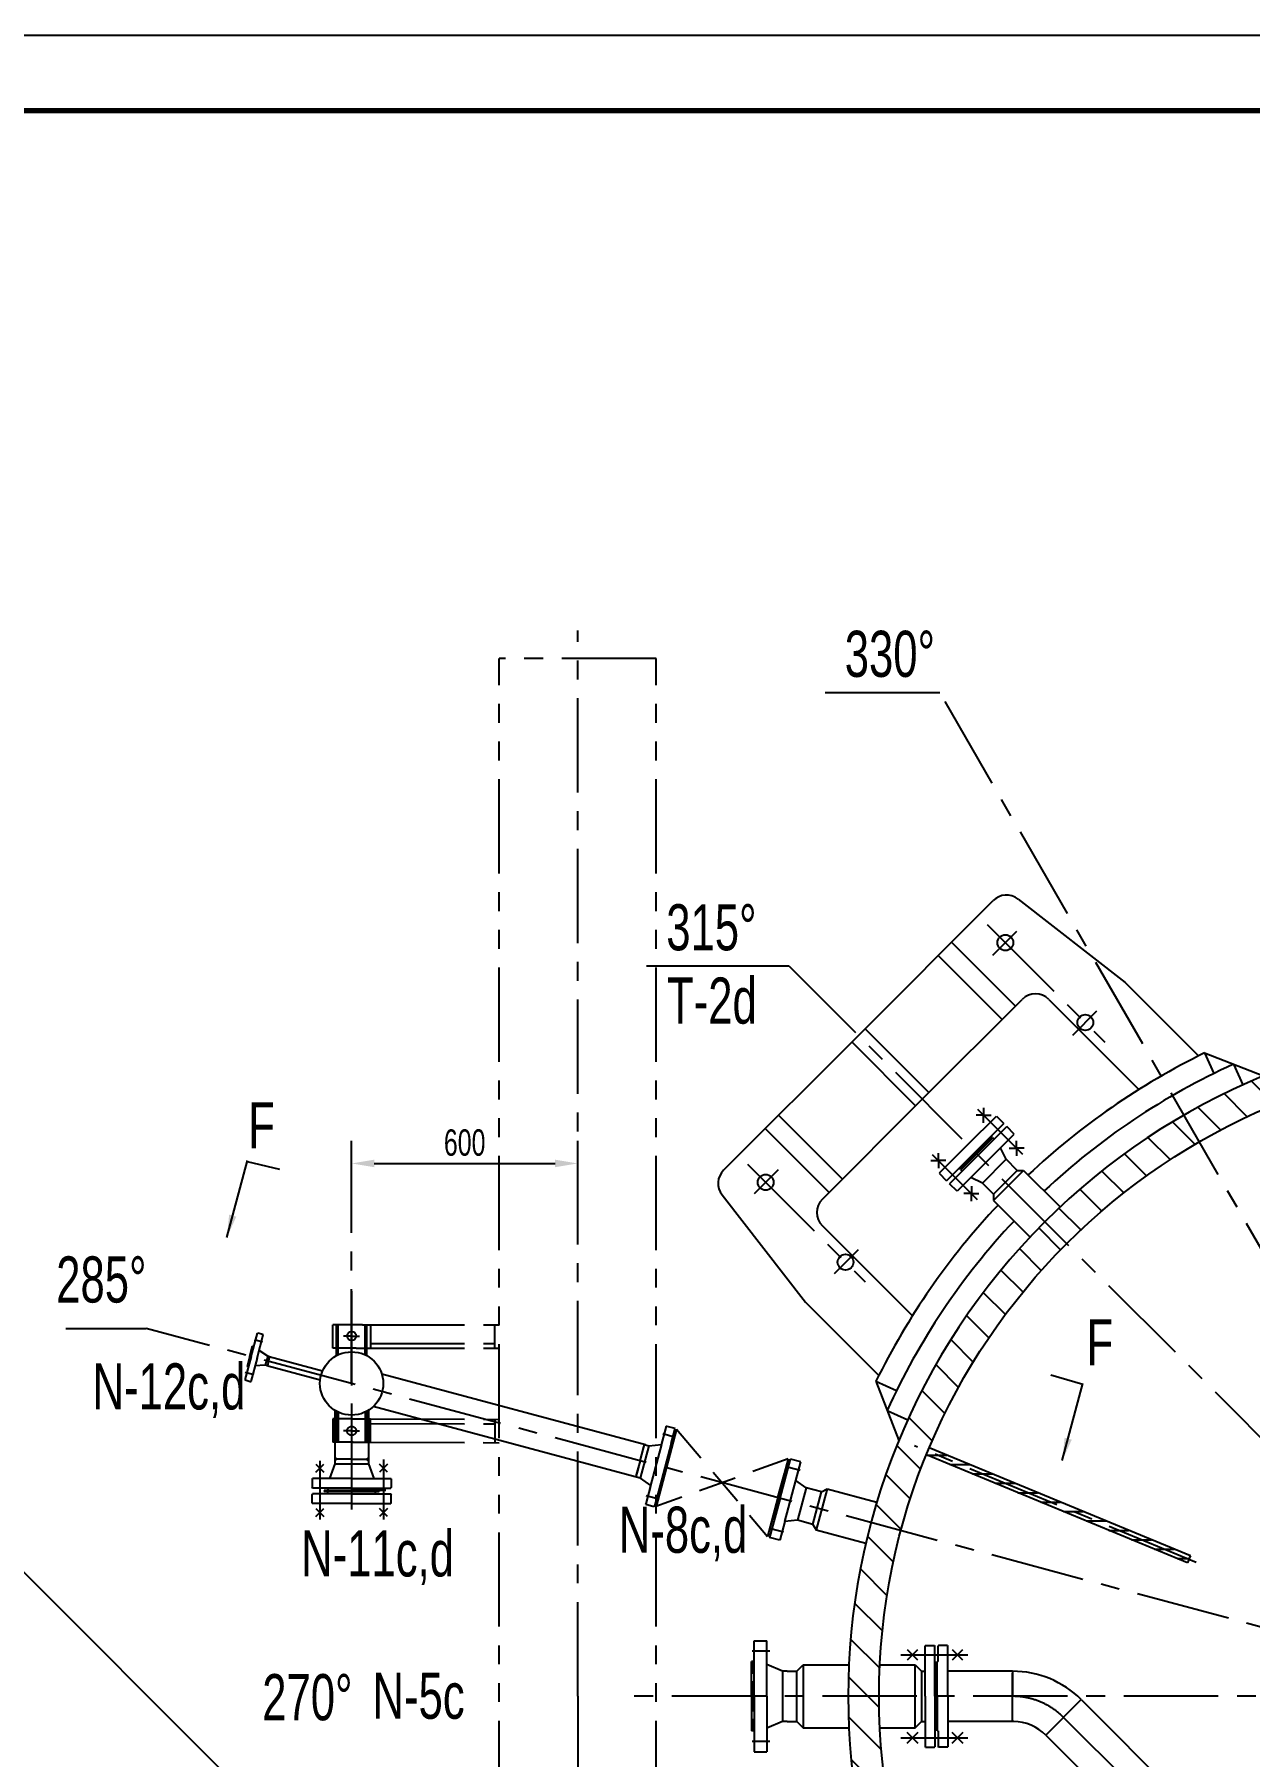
# Model space of a CAD drawing. Extents: x -2 to 23782, y -2 to 16822.
# Drawn here: x 7440 to 10665, y 12250 to 16822 of the extents above; entities that cross this region are included whole.
import ezdxf
from ezdxf.enums import TextEntityAlignment as Align

# ---------------------------------------------------------------- set-up
doc = ezdxf.new("R2010")
doc.units = 0
doc.header["$LTSCALE"] = 200
doc.header["$MEASUREMENT"] = 0
for name, pattern in [('F', [0.75, 0.5, -0.25]), ('G', [2, 1.25, -0.25, 0.25, -0.25]), ('K', [2.5, 1.25, -0.25, 0.25, -0.25, 0.25, -0.25])]:
    doc.linetypes.add(name, pattern=pattern)
doc.layers.get('0').update_dxf_attribs({"linetype": 'CONTINUOUS'})
doc.layers.get('DEFPOINTS').update_dxf_attribs({"linetype": 'CONTINUOUS'})
for name, color, linetype in [('01', 7, 'CONTINUOUS'), ('02', 1, 'CONTINUOUS'), ('04', 2, 'F'), ('05', 4, 'G'), ('07', 6, 'K'), ('08', 1, 'CONTINUOUS'), ('11', 3, 'CONTINUOUS')]:
    doc.layers.add(name, color=color, linetype=linetype)
doc.styles.get("Standard").update_dxf_attribs({"font": 'thenor.shx', "width": 0.707, "bigfont": 'hztxt.shx'})
doc.dimstyles.new('INTE_CIR_CIR7', dxfattribs={"dimscale": 20, "dimtxt": 3.5, "dimasz": 3, "dimexe": 3, "dimexo": 0, "dimgap": 1, "dimtad": 1, "dimtoh": 1, "dimdec": 3, "dimdsep": 46, "dimtxsty": 'Standard', "dimcen": 0, "dimclrd": 1, "dimclre": 1, "dimclrt": 3, "dimadec": 0, "dimazin": 0, "dimtfac": 1, "dimtdec": 4, "dimtmove": 0, "dimatfit": 3, "dimfxl": 0, "dimtzin": 0, "dimarcsym": 0})

# ---------------------------------------------------------------- blocks, each defined once
blk = doc.blocks.new('*U3')
at = {"layer": '02'}
for points, const_width in [([(1189, 841), (0, 841)], 0.25), ([(1179, 831), (25, 831)], 0.7)]:
    blk.add_lwpolyline(points, dxfattribs=dict(at, const_width=const_width))
blk = doc.blocks.new('*D378')
at = {"color": 1, "linetype": 'ByBlock'}
for p, q in [((8281.6, 13746.7), (8281.6, 13884.8)), ((8881.6, 13746.7), (8881.6, 13884.8)), ((8341.6, 13824.8), (8821.6, 13824.8))]:
    blk.add_line(p, q, dxfattribs=at)
for points in [[(8341.6, 13834.8), (8341.6, 13814.8), (8281.6, 13824.8)], [(8821.6, 13834.8), (8821.6, 13814.8), (8881.6, 13824.8)]]:
    blk.add_solid(points, dxfattribs=at)
at = {"layer": 'DEFPOINTS', "color": 0, "linetype": 'ByBlock'}
for p in [(8881.6, 13824.8), (8281.6, 13746.7), (8881.6, 13746.7)]:
    blk.add_point(p, dxfattribs=at)
at = {"color": 3, "linetype": 'ByBlock', "insert": (8581.6, 13879.8), "char_height": 70, "attachment_point": 5}
blk.add_mtext('600', dxfattribs=at)
blk = doc.blocks.new('*D387')
at = {"color": 1, "linetype": 'ByBlock'}
for p, q in [((6050.3, 13531.8), (8006.1, 11576)), ((7921.2, 11576), (5064.5, 8719.3)), ((3108.7, 10590.2), (5064.5, 8634.4))]:
    blk.add_line(p, q, dxfattribs=at)
for points in [[(7914.1, 11583.1), (7928.3, 11568.9), (7963.6, 11618.4)], [(5057.4, 8726.4), (5071.6, 8712.2), (5022.1, 8676.9)]]:
    blk.add_solid(points, dxfattribs=at)
at = {"layer": 'DEFPOINTS', "color": 0, "linetype": 'ByBlock'}
for p in [(6050.3, 13531.8), (3108.7, 10590.2), (5022.1, 8676.9)]:
    blk.add_point(p, dxfattribs=at)
at = {"color": 3, "linetype": 'ByBlock', "insert": (6454, 10186.5), "char_height": 70, "attachment_point": 5, "rotation": 45}
blk.add_mtext('4156', dxfattribs=at)
blk = doc.blocks.new('*D388')
at = {"color": 1, "linetype": 'ByBlock'}
for p, q in [((6343.3, 13807.2), (8470, 11680.6)), ((8385.2, 11680.6), (4959.9, 8255.3)), ((2833.3, 10297.2), (4959.9, 8170.5))]:
    blk.add_line(p, q, dxfattribs=at)
for points in [[(8378.1, 11687.6), (8392.2, 11673.5), (8427.6, 11723)], [(4952.9, 8262.4), (4967, 8248.3), (4917.5, 8212.9)]]:
    blk.add_solid(points, dxfattribs=at)
at = {"layer": 'DEFPOINTS', "color": 0, "linetype": 'ByBlock'}
for p in [(6343.3, 13807.2), (2833.3, 10297.2), (4917.5, 8212.9)]:
    blk.add_point(p, dxfattribs=at)
at = {"color": 3, "linetype": 'ByBlock', "insert": (6633.6, 10006.8), "char_height": 70, "attachment_point": 5, "rotation": 45}
blk.add_mtext('4960', dxfattribs=at)

msp = doc.modelspace()

# ---------------------------------------------------------------- hatches: boundary and pattern name
at = {"layer": '02'}
h = msp.add_hatch(dxfattribs=at)
h.set_pattern_fill('ANSI31', color=256, scale=600, angle=90, style=0)
edge = h.paths.add_edge_path(flags=16)
edge.add_arc((11381.5612, 12409.8678), 1700, 0, 360)
edge = h.paths.add_edge_path()
edge.add_arc((11381.5612, 12409.8678), 1782, 45, 90)
edge.add_arc((11381.5612, 12409.8678), 1782, 90, 135)
edge.add_arc((11381.5612, 12409.8678), 1782, 135, 225)
edge.add_arc((11381.5612, 12409.8678), 1782, 225, 315)
edge.add_arc((11381.5612, 12409.8678), 1782, 315, 405)
h = msp.add_hatch(dxfattribs=at)
h.set_pattern_fill('ANSI31', color=256, scale=200, angle=135, style=0)
h.set_pattern_definition([(180, (29066.12, 12275.513), (-5e-15, -25), [])])
h.paths.add_polyline_path([(9810.966, 13060.4297, 0.001470598), (9807.1663, 13051.1796), (10419.5104, 12797.5384), (10419.5104, 12808.3623)])
h.paths.add_polyline_path([(9814.82, 13069.6572, 0.001470598), (9810.966, 13060.4297), (10419.5104, 12808.3623), (10419.5104, 12819.1862)])
h.paths.add_polyline_path([(10486.0104, 12769.9932), (10486.0104, 12780.8171), (10419.5104, 12808.3623), (10419.5104, 12797.5384)])
h.paths.add_polyline_path([(10486.0104, 12780.8171), (10486.0104, 12791.641), (10419.5104, 12819.1862), (10419.5104, 12808.3623)])
h.paths.add_polyline_path([(10500.0974, 12764.1582, -0.002631634), (10503.8756, 12773.4171), (10486.0104, 12780.8171), (10486.0104, 12769.9932)])
h.paths.add_polyline_path([(10486.0104, 12791.641), (10486.0104, 12780.8171), (10503.8756, 12773.4171, -0.002631634), (10507.7511, 12782.6358)])

# ---------------------------------------------------------------- linework, layer by layer
at = {"layer": '01'}
for p, q in [((9626.5221, 14164.9069), (9984.2005, 14522.5853)), ((10050.2771, 14526.6787), (10335.0431, 14304.914)), ((9874.0095, 14412.3943), (10043.7151, 14242.6886)), ((9838.6542, 14377.0389), (10008.3598, 14207.3333)), ((10335.0431, 14304.914), (10529.58, 14110.3772)), ((9796.2278, 13995.2012), (10061.3928, 14260.3663)), ((10132.1035, 14260.3663), (10371.1698, 14021.2999)), ((9644.1998, 14182.5845), (9813.9054, 14012.8789)), ((9626.5221, 14164.9069), (9268.8437, 13807.2285)), ((9608.8445, 14147.2292), (9778.5501, 13977.5236)), ((10545.1532, 14118.0908), (10569.879, 14063.4224)), ((10545.1532, 14118.0908), (10702.2902, 14057.325)), ((10622.4796, 14088.1882), (10647.2054, 14033.5198)), ((9796.2278, 13995.2012), (9531.0627, 13730.0362)), ((9414.3901, 13952.7748), (9584.0957, 13783.0692)), ((9916.7895, 13874.6395), (9992.8034, 13950.6535)), ((9959.1264, 13952.5108), (9939.1264, 13952.5108)), ((9959.1264, 13972.5108), (9959.1264, 13952.5108)), ((9959.1264, 13952.5108), (9979.1264, 13952.5108)), ((9959.1264, 13932.5108), (9959.1264, 13952.5108)), ((9992.8034, 13950.6535), (10012.6024, 13930.8545)), ((9379.0348, 13917.4195), (9548.7404, 13747.7139)), ((9936.5884, 13854.8406), (10012.6024, 13930.8545)), ((9944.7202, 13846.7088), (10020.7342, 13922.7228)), ((9964.5192, 13826.9098), (10040.5331, 13902.9238)), ((10040.5331, 13902.9238), (10020.7342, 13922.7228)), ((9916.7895, 13874.6395), (9840.7755, 13798.6256)), ((9939.4169, 13852.0121), (9981.8433, 13894.4385)), ((9941.1846, 13850.2444), (9983.611, 13892.6708)), ((9979.0149, 13897.267), (9981.8433, 13894.4385)), ((9987.1466, 13889.1352), (9983.611, 13892.6708)), ((10018.6128, 13835.7487), (10004.1171, 13866.5078)), ((10026.6714, 13864.9658), (10046.6714, 13864.9658)), ((10046.6714, 13864.9658), (10046.6714, 13884.9658)), ((10066.6714, 13864.9658), (10046.6714, 13864.9658)), ((10046.6714, 13864.9658), (10046.6714, 13844.9658)), ((8004.5811, 13830.2919), (8090.3, 13809.3967)), ((9818.9182, 13832.3026), (9838.9182, 13832.3026)), ((9838.9182, 13832.3026), (9838.9182, 13852.3026)), ((9858.9182, 13832.3026), (9838.9182, 13832.3026)), ((9838.9182, 13832.3026), (9838.9182, 13812.3026)), ((9936.5884, 13854.8406), (9860.5745, 13778.8266)), ((9944.7202, 13846.7088), (9868.7062, 13770.6948)), ((9964.5192, 13826.9098), (9888.5052, 13750.8959)), ((9894.162, 13812.4141), (9896.9905, 13809.5857)), ((9939.4169, 13852.0121), (9896.9905, 13809.5857)), ((9941.1846, 13850.2444), (9898.7582, 13807.818)), ((9955.6803, 13772.8162), (10018.6128, 13835.7487)), ((10048.3113, 13806.0502), (10018.6128, 13835.7487)), ((9840.7755, 13798.6256), (9860.5745, 13778.8266)), ((9888.5052, 13750.8959), (9868.7062, 13770.6948)), ((9902.2938, 13804.2824), (9898.7582, 13807.818)), ((9955.6803, 13772.8162), (9924.9212, 13787.3119)), ((9926.4632, 13764.7576), (9926.4632, 13744.7576)), ((9985.3788, 13743.1177), (9955.6803, 13772.8162)), ((9960.8996, 13767.5969), (9955.6803, 13772.8162)), ((10048.3113, 13806.0502), (9985.3788, 13743.1177)), ((9985.3788, 13726.1471), (10065.2819, 13806.0502)), ((10048.3113, 13806.0502), (10065.2819, 13806.0502)), ((10065.2819, 13806.0502), (10162.0819, 13709.2502)), ((9264.7503, 13741.1519), (9486.515, 13456.3859)), ((9926.4632, 13744.7576), (9906.4632, 13744.7576)), ((9926.4632, 13744.7576), (9946.4632, 13744.7576)), ((9926.4632, 13724.7576), (9926.4632, 13744.7576)), ((9985.3788, 13743.1177), (9985.3788, 13726.1471)), ((9985.3788, 13726.1471), (10082.1788, 13629.3471)), ((9531.0627, 13659.3255), (9770.1291, 13420.2592)), ((9486.515, 13456.3859), (9681.0518, 13261.8491)), ((8058.7698, 13313.1481), (8035.8556, 13328.0877)), ((8058.7698, 13313.1481), (8052.2993, 13288.9999)), ((8062.8923, 13312.0434), (8204.562, 13274.0832)), ((8052.2993, 13288.9999), (8024.9852, 13287.5189)), ((8056.4218, 13287.8953), (8198.0915, 13249.935)), ((9061.9476, 13077.4762), (8361.8953, 13265.0547)), ((10222.1009, 13238.1824), (10137.4186, 13262.946)), ((9673.3382, 13246.2758), (9734.104, 13089.1388)), ((9673.3382, 13246.2758), (9728.0066, 13221.55)), ((9047.1577, 12989.2996), (8338.8604, 13179.0873)), ((9703.2408, 13168.9494), (9757.9092, 13144.2236)), ((9104.0787, 13078.0929), (9075.0909, 12969.9092)), ((9144.1949, 13119.6252), (9089.5848, 12914.0693)), ((9129.8491, 13081.5405), (9095.6849, 12954.0383)), ((8243.0612, 13039.5103), (8237.0612, 13042.9744)), ((8243.0612, 13039.5103), (8237.0612, 13036.0462)), ((8320.0612, 13039.5103), (8326.0612, 13042.9744)), ((8320.0612, 13039.5103), (8326.0612, 13036.0462)), ((9070.1926, 13075.267), (9047.1577, 12989.2996)), ((9440.564, 13040.2134), (9385.4355, 12834.4712)), ((9418.7953, 12935.7894), (9446.6183, 13039.6264)), ((9473.6643, 13032.3795), (9446.6183, 13039.6264)), ((9460.3351, 12982.6343), (9473.6643, 13032.3795)), ((10500.0974, 12764.1582), (9807.1663, 13051.1796)), ((10507.7511, 12782.6358), (9814.82, 13069.6572)), ((8186.7046, 13004.6759), (8207.9178, 13025.8891)), ((8186.7046, 13025.8891), (8207.9178, 13004.6759)), ((8237.1112, 13027.5103), (8223.0612, 12988.5103)), ((8237.1112, 13027.5103), (8326.0612, 13027.5103)), ((8326.0112, 13027.5103), (8340.0612, 12988.5103)), ((8376.4178, 13025.8891), (8355.2046, 13004.6759)), ((8376.4178, 13004.6759), (8355.2046, 13025.8891)), ((9412.9997, 12937.3423), (9430.0818, 13001.0934)), ((9415.8975, 12936.5658), (9431.5561, 12995.0043)), ((9431.5561, 12995.0043), (9428.6583, 12995.7808)), ((9435.8773, 12999.5405), (9430.0818, 13001.0934)), ((8208.5612, 12956.5103), (8208.5612, 12953.5103)), ((8372.2392, 12956.5103), (8281.5612, 12956.5103)), ((8354.5612, 12956.5103), (8354.5612, 12953.5103)), ((9431.3473, 12874.4506), (9460.3351, 12982.6343)), ((9488.2683, 12963.2439), (9460.3351, 12982.6343)), ((9488.2683, 12963.2439), (9465.2334, 12877.2765)), ((9528.8372, 12952.3735), (9488.2683, 12963.2439)), ((9505.8023, 12866.4061), (9528.8372, 12952.3735)), ((9543.5341, 12960.8588), (9514.2876, 12851.7092)), ((9528.8372, 12952.3735), (9543.5341, 12960.8588)), ((9543.5341, 12960.8588), (9675.77, 12925.4263)), ((8186.7046, 12887.1316), (8207.9178, 12908.3448)), ((8186.7046, 12908.3448), (8207.9178, 12887.1316)), ((8376.4178, 12908.3448), (8355.2046, 12887.1316)), ((8376.4178, 12887.1316), (8355.2046, 12908.3448)), ((9418.7953, 12935.7894), (9390.9722, 12831.9523)), ((9412.9997, 12937.3423), (9395.9177, 12873.5912)), ((9415.8975, 12936.5658), (9400.239, 12878.1273)), ((9401.7132, 12872.0383), (9395.9177, 12873.5912)), ((9400.239, 12878.1273), (9397.3412, 12878.9038)), ((9431.3473, 12874.4506), (9418.0182, 12824.7054)), ((9465.2334, 12877.2765), (9431.3473, 12874.4506)), ((9505.8023, 12866.4061), (9465.2334, 12877.2765)), ((9472.3631, 12875.3661), (9465.2334, 12877.2765)), ((9505.8023, 12866.4061), (9514.2876, 12851.7092)), ((9514.2876, 12851.7092), (9646.5234, 12816.2767)), ((9418.0182, 12824.7054), (9390.9722, 12831.9523)), ((9349.5612, 12557.3678), (9383.5612, 12557.3678)), ((9755.8179, 12534.01), (9769.96, 12519.8678)), ((9769.96, 12519.8678), (9784.1022, 12534.01)), ((9828.5612, 12544.8678), (9829.5612, 12543.8678)), ((9839.0612, 12544.8678), (9838.0612, 12543.8678)), ((9875.6521, 12534.01), (9889.7942, 12519.8678)), ((9889.7942, 12519.8678), (9903.9363, 12534.01)), ((9425.5612, 12476.3678), (9383.5612, 12494.3678)), ((9480.3071, 12493.8678), (9480.3071, 12325.8678)), ((9769.96, 12519.8678), (9755.8179, 12505.7257)), ((9784.1022, 12505.7257), (9769.96, 12519.8678)), ((9777.0612, 12325.8678), (9777.0612, 12493.8678)), ((9889.7942, 12519.8678), (9875.6521, 12505.7257)), ((9903.9363, 12505.7257), (9889.7942, 12519.8678)), ((9425.5612, 12476.3678), (9425.5612, 12343.3678)), ((9462.8071, 12343.3678), (9462.8071, 12476.3678)), ((9794.5612, 12476.3678), (9794.5612, 12343.3678)), ((10036.0612, 12476.3678), (9864.0612, 12476.3678)), ((10036.0612, 12476.3678), (10036.0612, 12409.8678)), ((10036.0612, 12343.3678), (10036.0612, 12409.8678)), ((10217.9452, 12401.029), (10748.3112, 11870.663)), ((9425.5612, 12343.3678), (9383.5612, 12325.3678)), ((9769.96, 12299.8678), (9755.8179, 12314.01)), ((9784.1022, 12314.01), (9769.96, 12299.8678)), ((10036.0612, 12343.3678), (9864.0612, 12343.3678)), ((9889.7942, 12299.8678), (9875.6521, 12314.01)), ((9903.9363, 12314.01), (9889.7942, 12299.8678)), ((10123.9, 12306.9838), (10411.8567, 12019.0271)), ((9349.5612, 12262.3678), (9383.5612, 12262.3678)), ((9755.8179, 12285.7257), (9769.96, 12299.8678)), ((9769.96, 12299.8678), (9784.1022, 12285.7257)), ((9828.5612, 12274.8678), (9829.5612, 12275.8678)), ((9839.0612, 12274.8678), (9838.0612, 12275.8678)), ((9875.6521, 12285.7257), (9889.7942, 12299.8678)), ((9889.7942, 12299.8678), (9903.9363, 12285.7257))]:
    msp.add_line(p, q, dxfattribs=at)
at = {"layer": '01', "ltscale": 0.5}
for p, q in [((8014.9656, 13311.9444), (8031.53, 13373.7637)), ((8030.4204, 13307.8033), (8046.9849, 13369.6225)), ((8031.53, 13373.7637), (8032.7548, 13374.4708)), ((8046.2778, 13370.8473), (8032.7548, 13374.4708)), ((8046.2778, 13370.8473), (8046.9849, 13369.6225)), ((8014.9656, 13311.9444), (7998.4012, 13250.1251)), ((8011.1019, 13312.9797), (8003.855, 13285.9338)), ((8011.1019, 13312.9797), (8018.3489, 13340.0256)), ((8030.4204, 13307.8033), (8013.856, 13245.984)), ((8022.2126, 13338.9903), (8018.3489, 13340.0256)), ((8062.8923, 13312.0434), (8058.7698, 13313.1481)), ((8061.3301, 13299.5211), (8064.5653, 13311.5952)), ((8007.7187, 13284.8985), (8003.855, 13285.9338)), ((8056.4218, 13287.8953), (8052.2993, 13288.9999)), ((8061.3301, 13299.5211), (8058.0948, 13287.447)), ((7998.4012, 13250.1251), (7999.1083, 13248.9004)), ((8012.6313, 13245.2769), (7999.1083, 13248.9004)), ((8012.6313, 13245.2769), (8013.856, 13245.984))]:
    msp.add_line(p, q, dxfattribs=at)
at = {"layer": '01', "ltscale": 2}
for p, q in [((8310.3921, 13396.405), (8231.5612, 13396.405)), ((8231.5612, 13334.3751), (8231.5612, 13396.405)), ((8241.5612, 13314.3751), (8241.5612, 13396.405)), ((8245.5612, 13316.405), (8245.5612, 13396.405)), ((8310.3921, 13396.405), (8331.5612, 13396.405)), ((8317.5612, 13326.5679), (8317.5612, 13396.405)), ((8321.5612, 13334.3751), (8321.5612, 13396.405)), ((8331.5612, 13396.405), (8331.5612, 13378.8166)), ((8331.5612, 13378.8166), (8331.5612, 13334.3751)), ((8241.5612, 13334.3751), (8231.5612, 13334.3751)), ((8245.5612, 13346.405), (8241.5612, 13346.405)), ((8245.5612, 13316.405), (8241.5612, 13316.405)), ((8293.7712, 13334.3751), (8245.5612, 13334.3751)), ((8293.7712, 13334.3751), (8302.48, 13334.3751)), ((8302.48, 13334.3751), (8317.5612, 13334.3751)), ((8317.5612, 13346.405), (8321.5612, 13346.405)), ((8317.5612, 13316.405), (8317.5612, 13326.5679)), ((8317.5612, 13316.405), (8321.5612, 13316.405)), ((8321.5612, 13314.3751), (8321.5612, 13334.3751)), ((8321.5612, 13334.3751), (8331.5612, 13334.3751)), ((8237.0612, 13169.266), (8237.0612, 13027.5103)), ((8326.0612, 13169.266), (8326.0612, 13027.5103)), ((8245.5612, 13164.6157), (8241.5612, 13164.6157)), ((8245.5612, 13134.6157), (8241.5612, 13134.6157)), ((8302.48, 13146.6456), (8317.5612, 13146.6456)), ((8317.5612, 13164.6157), (8321.5612, 13164.6157)), ((8317.5612, 13164.6157), (8317.5612, 13084.6157)), ((8317.5612, 13134.6157), (8321.5612, 13134.6157)), ((8321.5612, 13166.6456), (8321.5612, 13084.6157)), ((8321.5612, 13146.6456), (8331.5612, 13146.6456)), ((8331.5612, 13084.6157), (8331.5612, 13146.6456)), ((9104.7257, 13080.5077), (9117.149, 13126.8722)), ((9118.3738, 13127.5793), (9117.149, 13126.8722)), ((9118.3738, 13127.5793), (9139.6241, 13121.8853)), ((8281.5612, 13084.6157), (8331.5612, 13084.6157)), ((9051.6134, 13052.2928), (9058.6015, 13078.3728)), ((9070.1926, 13075.267), (9104.0787, 13078.0929)), ((9104.0787, 13078.0929), (9106.9257, 13088.7181)), ((9116.6307, 13016.7541), (9133.7128, 13080.5052)), ((9129.8491, 13081.5405), (9140.3312, 13120.6605)), ((9129.8491, 13081.5405), (9133.7128, 13080.5052)), ((9140.3312, 13120.6605), (9139.6241, 13121.8853)), ((8281.5612, 13039.5103), (8243.0612, 13039.5103)), ((8281.5612, 13039.5103), (8320.0612, 13039.5103)), ((9047.0841, 13035.3891), (9037.1195, 12998.201)), ((9047.0841, 13035.3891), (9057.0486, 13072.5772)), ((9061.9476, 13077.4762), (9070.1926, 13075.267)), ((8176.5612, 12987.5103), (8177.5612, 12988.5103)), ((8176.5612, 12987.5103), (8176.5612, 12963.9103)), ((8281.5612, 12988.5103), (8177.5612, 12988.5103)), ((8281.5612, 12988.5103), (8385.5612, 12988.5103)), ((8386.5612, 12987.5103), (8385.5612, 12988.5103)), ((8386.5612, 12987.5103), (8386.5612, 12963.9103)), ((9042.5547, 13018.4854), (9035.5666, 12992.4054)), ((9047.1577, 12989.2996), (9075.0909, 12969.9092)), ((9116.6307, 13016.7541), (9099.5487, 12953.003)), ((8177.5612, 12962.9103), (8176.5612, 12963.9103)), ((8177.5612, 12947.1103), (8176.5612, 12946.1103)), ((8176.5612, 12922.5103), (8176.5612, 12946.1103)), ((8281.5612, 12962.9103), (8177.5612, 12962.9103)), ((8281.5612, 12947.1103), (8177.5612, 12947.1103)), ((8281.5612, 12956.5103), (8208.5612, 12956.5103)), ((8281.5612, 12953.5103), (8208.5612, 12953.5103)), ((8218.0612, 12962.9103), (8218.0612, 12956.5103)), ((8218.0612, 12947.1103), (8218.0612, 12953.5103)), ((8281.5612, 12962.9103), (8385.5612, 12962.9103)), ((8281.5612, 12956.5103), (8354.5612, 12956.5103)), ((8281.5612, 12953.5103), (8354.5612, 12953.5103)), ((8281.5612, 12947.1103), (8385.5612, 12947.1103)), ((8345.0612, 12962.9103), (8345.0612, 12956.5103)), ((8345.0612, 12947.1103), (8345.0612, 12953.5103)), ((8385.5612, 12962.9103), (8386.5612, 12963.9103)), ((8385.5612, 12947.1103), (8386.5612, 12946.1103)), ((8386.5612, 12922.5103), (8386.5612, 12946.1103)), ((9074.4439, 12967.4944), (9062.0206, 12921.13)), ((9075.0909, 12969.9092), (9072.2439, 12959.284)), ((9095.6849, 12954.0383), (9085.2028, 12914.9183)), ((9095.6849, 12954.0383), (9099.5487, 12953.003)), ((8176.5612, 12922.5103), (8177.5612, 12921.5103)), ((8281.5612, 12921.5103), (8177.5612, 12921.5103)), ((8281.5612, 12921.5103), (8385.5612, 12921.5103)), ((8386.5612, 12922.5103), (8385.5612, 12921.5103)), ((9062.7277, 12919.9052), (9062.0206, 12921.13)), ((9062.7277, 12919.9052), (9083.978, 12914.2112)), ((9085.2028, 12914.9183), (9083.978, 12914.2112)), ((9804.5612, 12544.8678), (9803.5612, 12543.8678)), ((9803.5612, 12409.8678), (9803.5612, 12543.8678)), ((9804.5612, 12544.8678), (9828.5612, 12544.8678)), ((9829.5612, 12409.8678), (9829.5612, 12543.8678)), ((9838.0612, 12501.8678), (9838.0612, 12543.8678)), ((9863.0612, 12544.8678), (9839.0612, 12544.8678)), ((9863.0612, 12544.8678), (9864.0612, 12543.8678)), ((9864.0612, 12409.8678), (9864.0612, 12543.8678)), ((9829.5612, 12501.8678), (9831.5612, 12501.8678)), ((9831.5612, 12409.8678), (9831.5612, 12501.8678)), ((9838.0612, 12501.8678), (9836.0612, 12501.8678)), ((9836.0612, 12409.8678), (9836.0612, 12501.8678)), ((10036.0612, 12348.3678), (10036.0612, 12471.3678)), ((9803.5612, 12409.8678), (9803.5612, 12275.8678)), ((9829.5612, 12409.8678), (9829.5612, 12275.8678)), ((9831.5612, 12409.8678), (9831.5612, 12317.8678)), ((9836.0612, 12409.8678), (9836.0612, 12317.8678)), ((9864.0612, 12409.8678), (9864.0612, 12275.8678)), ((10123.9, 12306.9838), (10217.9452, 12401.029)), ((10036.0612, 12343.3678), (10036.0612, 12348.3678)), ((9829.5612, 12317.8678), (9831.5612, 12317.8678)), ((9838.0612, 12317.8678), (9836.0612, 12317.8678)), ((9838.0612, 12317.8678), (9838.0612, 12275.8678)), ((9804.5612, 12274.8678), (9803.5612, 12275.8678)), ((9804.5612, 12274.8678), (9828.5612, 12274.8678)), ((9863.0612, 12274.8678), (9839.0612, 12274.8678)), ((9863.0612, 12274.8678), (9864.0612, 12275.8678))]:
    msp.add_line(p, q, dxfattribs=at)
at = {"layer": '01', "ltscale": 0.4}
for p, q in [((9349.5612, 12409.8678), (9349.5612, 12557.3678)), ((9383.5612, 12409.8678), (9383.5612, 12557.3678)), ((9349.5612, 12501.8678), (9343.0612, 12501.8678)), ((9343.0612, 12409.8678), (9343.0612, 12501.8678)), ((9437.5612, 12476.3678), (9425.5612, 12476.3678)), ((9343.0612, 12409.8678), (9343.0612, 12317.8678)), ((9349.5612, 12409.8678), (9349.5612, 12262.3678)), ((9383.5612, 12409.8678), (9383.5612, 12262.3678)), ((9349.5612, 12317.8678), (9343.0612, 12317.8678)), ((9437.5612, 12343.3678), (9425.5612, 12343.3678))]:
    msp.add_line(p, q, dxfattribs=at)
at = {"layer": '01', "ltscale": 1.5}
for p, q in [((9462.8071, 12476.3678), (9480.3071, 12493.8678)), ((9480.3071, 12493.8678), (9601.5421, 12493.8678)), ((9683.6377, 12493.8678), (9777.0612, 12493.8678)), ((9777.0612, 12493.8678), (9794.5612, 12476.3678)), ((9437.5612, 12476.3678), (9462.8071, 12476.3678)), ((9794.5612, 12476.3678), (9803.5612, 12476.3678)), ((9437.5612, 12343.3678), (9462.8071, 12343.3678)), ((9462.8071, 12343.3678), (9480.3071, 12325.8678)), ((9480.3071, 12325.8678), (9601.5421, 12325.8678)), ((9683.6377, 12325.8678), (9777.0612, 12325.8678)), ((9777.0612, 12325.8678), (9794.5612, 12343.3678)), ((9794.5612, 12343.3678), (9803.5612, 12343.3678))]:
    msp.add_line(p, q, dxfattribs=at)
at = {"layer": '01'}
for centre, radius in [((10016.8451, 14410.98), 21), ((10228.9771, 14198.848), 21), ((11381.5612, 12409.8678), 1700), ((9380.449, 13774.5839), 21), ((9592.581, 13562.4519), 21), ((8281.5612, 13240.5103), 84)]:
    msp.add_circle(centre, radius, dxfattribs=at)
at = {"layer": '01', "ltscale": 2}
msp.add_circle((8281.5612, 13366.405), 12, dxfattribs=at)
at = {"layer": '01'}
for centre, radius, start, end in [((10019.5559, 14487.2299), 50, 52.0899301, 135), ((10096.7481, 14225.011), 50, 45, 135), ((11381.5612, 12409.8678), 1782, 90, 135), ((11381.5612, 12409.8678), 1902, 116.088048, 133.2977456), ((11381.5612, 12409.8678), 1842, 114.3365946, 133.2422805), ((11381.5612, 12409.8678), 1782, 114.3131053, 114.3365946), ((9304.1991, 13771.8731), 50, 135, 217.9100699), ((9566.418, 13694.6809), 50, 135, 225), ((11381.5612, 12409.8678), 1902, 136.7022544, 153.911952), ((11381.5612, 12409.8678), 1782, 135, 225), ((11381.5612, 12409.8678), 1842, 136.7577195, 155.6634054), ((11381.5612, 12409.8678), 1782, 155.6634054, 155.6868947), ((11381.5612, 12409.8678), 950, 156.8968754, 158.1031246), ((10036.0612, 12219.145), 257.2229, 45, 90), ((10036.0612, 12219.145), 124.2229, 88.6593554, 90), ((10036.0612, 12219.145), 124.2229, 45, 88.6593554)]:
    msp.add_arc(centre, radius, start, end, dxfattribs=at)
at = {"layer": '04', "ltscale": 2}
for p, q in [((8241.5612, 13146.6456), (8231.5612, 13146.6456)), ((8231.5612, 13146.6456), (8231.5612, 13084.6157)), ((8241.5612, 13166.6456), (8241.5612, 13084.6157)), ((8245.5612, 13164.6157), (8245.5612, 13084.6157)), ((8281.5612, 13146.6456), (8245.5612, 13146.6456)), ((8281.5612, 13146.6456), (8302.48, 13146.6456)), ((8285.8591, 13084.6157), (8231.5612, 13084.6157))]:
    msp.add_line(p, q, dxfattribs=at)
at = {"layer": '04'}
for p, q in [((9144.1949, 13119.6252), (9385.4355, 12834.4712)), ((9440.564, 13040.2134), (9089.0665, 12913.883))]:
    msp.add_line(p, q, dxfattribs=at)
at = {"layer": '04', "ltscale": 0.4}
for p, q in [((9346.5612, 12497.8678), (9343.0612, 12497.8678)), ((9346.5612, 12409.8678), (9346.5612, 12497.8678)), ((9346.5612, 12409.8678), (9346.5612, 12321.8678)), ((9346.5612, 12321.8678), (9343.0612, 12321.8678))]:
    msp.add_line(p, q, dxfattribs=at)
at = {"layer": '04', "ltscale": 2}
msp.add_circle((8281.5612, 13114.6157), 12, dxfattribs=at)
at = {"layer": '05'}
for p, q in [((8881.5612, 12409.8678), (8881.5612, 15239.7507)), ((11381.5612, 12409.8678), (9842.5026, 15075.5955)), ((9968.7395, 14459.0856), (10280.7939, 14147.0312)), ((9983.5871, 14377.7221), (10047.5336, 14441.6686)), ((9441.8921, 14349.5369), (11381.5612, 12409.8678)), ((10195.7192, 14165.5901), (10259.6657, 14229.5366)), ((9942.8902, 13968.7469), (10002.8989, 13908.7383)), ((10062.9075, 13848.7296), (10002.8989, 13908.7383)), ((9332.3434, 13822.6895), (9644.3978, 13510.6351)), ((9822.6821, 13848.5388), (9882.6907, 13788.5301)), ((9413.7069, 13807.8419), (9349.7604, 13743.8954)), ((9942.6994, 13728.5215), (9882.6907, 13788.5301)), ((8281.5612, 13240.5103), (8281.5612, 13746.6787)), ((9625.8389, 13595.7098), (9561.8924, 13531.7633)), ((8281.5612, 13485.2119), (8281.5612, 12905.6334)), ((11381.5612, 12409.8678), (7736.1903, 13386.642)), ((10522.9867, 12765.5011), (9775.4932, 13075.123)), ((9471.7288, 13009.6044), (9438.1648, 13018.5978)), ((9427.7295, 12845.397), (9394.1656, 12854.3904)), ((8881.5612, 12409.8678), (8881.5612, 10056.6616)), ((11381.5612, 12409.8678), (9028.3549, 12409.8678)), ((10170.9226, 12354.0064), (10795.3338, 11729.5952))]:
    msp.add_line(p, q, dxfattribs=at)
at = {"layer": '05', "ltscale": 0.5}
for p, q in [((8044.8981, 13350.5115), (8024.0474, 13356.0984)), ((8022.2001, 13263.4185), (7999.2644, 13269.5641))]:
    msp.add_line(p, q, dxfattribs=at)
at = {"layer": '05', "ltscale": 2}
for p, q in [((8281.5612, 13366.405), (8260.4035, 13366.405)), ((8281.5612, 13366.405), (8302.7188, 13366.405)), ((8281.5612, 13187.2813), (8281.5612, 13081.428)), ((8281.5612, 13114.6157), (8260.4035, 13114.6157)), ((8281.5612, 13114.6157), (8302.7188, 13114.6157)), ((9107.302, 13107.2522), (9137.4277, 13099.1801)), ((8197.3112, 13035.5453), (8197.3112, 12878.9074)), ((8365.8112, 13038.9691), (8365.8112, 12879.7634)), ((9063.3027, 12943.0448), (9093.4285, 12934.9727)), ((9739.1013, 12519.8678), (9917.5061, 12519.8678)), ((9739.1013, 12299.8678), (9917.5061, 12299.8678))]:
    msp.add_line(p, q, dxfattribs=at)
at = {"layer": '05', "ltscale": 0.4}
for p, q in [((9391.6857, 12529.8678), (9344.6767, 12529.8678)), ((9391.6857, 12289.8678), (9344.6767, 12289.8678))]:
    msp.add_line(p, q, dxfattribs=at)
at = {"layer": '05'}
msp.add_arc((10036.0612, 12219.145), 190.7229, 45, 90, dxfattribs=at)
at = {"layer": '07'}
for p, q in [((9089.5848, 15165.7122), (8673.5375, 15165.7122)), ((8673.5375, 10594.9121), (8673.5375, 15165.7122)), ((9089.5848, 10594.9121), (9089.5848, 15165.7122)), ((8331.5612, 13396.405), (8673.5375, 13396.405)), ((8661.5375, 13334.3751), (8661.5375, 13396.405)), ((8331.5612, 13346.405), (8661.5375, 13346.405)), ((8331.5612, 13334.3751), (8673.5375, 13334.3751)), ((8331.1765, 13134.4349), (8661.5375, 13133.236)), ((8331.2202, 13146.4648), (8673.5375, 13145.2225)), ((8661.5375, 13146.6456), (8661.5375, 13084.6157)), ((8330.9951, 13084.4353), (8673.5375, 13083.1921))]:
    msp.add_line(p, q, dxfattribs=at)
at = {"layer": '08'}
for p, q in [((9538.3298, 15075.5955), (9842.5026, 15075.5955)), ((9064.6523, 14349.5369), (9441.8921, 14349.5369)), ((7522.8804, 13386.642), (7736.1903, 13386.642))]:
    msp.add_line(p, q, dxfattribs=at)

# ---------------------------------------------------------------- block references
at = {"layer": '01', "xscale": 20, "yscale": 20, "zscale": 20}
msp.add_blockref('*U3', (0, 0), dxfattribs=at)

# ---------------------------------------------------------------- texts
at = {"layer": '01', "width": 0.633862}
msp.add_text('●', height=0.04, dxfattribs=at).set_placement((9864.365, 12280.6444), (9864.3902, 12280.6444), align=Align.FIT)
at = {"layer": '11', "width": 0.707}
for s, p in [('330%%d', (9590.3957, 15079.9)), ('315%%d', (9116.7182, 14353.8414)), ('T-2d', (9118.811, 14159.2249)), ('F', (8007.1681, 13827.7567)), ('F', (10232.1297, 13251.6774)), ('270%%d', (8044.3402, 12309.5564)), ('N-5c', (8337.0244, 12313.4542))]:
    msp.add_text(s, height=122.5, dxfattribs=at).set_placement(p, align=Align.BOTTOM_LEFT)
for s, p in [('285%%d', (7497.5154, 13418.6384)), ('N-12c,d', (7593.9853, 13134.7502)), ('N-8c,d', (8990.7698, 12754.178)), ('N-11c,d', (8147.6126, 12691.2829))]:
    msp.add_text(s, height=122.5, rotation=360, dxfattribs=at).set_placement(p, align=Align.BOTTOM_LEFT)

# ---------------------------------------------------------------- dimensions: what is measured, and where the dimension line sits
at = {"layer": '08'}
dim = msp.add_linear_dim(base=(8881.5612, 13824.8092), p1=(8281.5612, 13746.6787), p2=(8881.5612, 13746.6787), dimstyle='INTE_CIR_CIR7', override={"dimtoh": 0, "dimtofl": 0, "dimatfit": 0}, dxfattribs=at)
dim.commit()
dim.dimension.update_dxf_attribs({"geometry": '*D378', "text_midpoint": (8581.5612, 13879.8092)})
for p1, p2, distance, text, picture, middle in [((6343.3303, 13807.2285), (2833.2522, 10297.1504), 2947.5708, '4960', '*D388', (6633.6477, 10006.833)), ((6050.2816, 13531.7633), (3108.7174, 10590.1991), 2705.8778, '4156', '*D387', (6453.9531, 10186.5276))]:
    dim = msp.add_aligned_dim(p1=p1, p2=p2, distance=distance, text=text, dimstyle='INTE_CIR_CIR7', override={"dimtoh": 0, "dimtofl": 0, "dimatfit": 0}, dxfattribs=at)
    dim.commit()
    dim.dimension.update_dxf_attribs({"geometry": picture, "text_midpoint": middle})

# ---------------------------------------------------------------- leaders
at = {"layer": '05', "color": 1}
for points in [[(7950.4092, 13628.1196), (8005.0994, 13832.2261)], [(10167.929, 13036.0101), (10222.6192, 13240.1166)]]:
    msp.add_leader(points, dimstyle='INTE_CIR_CIR7', dxfattribs=at)

doc.saveas('drawing.dxf')
